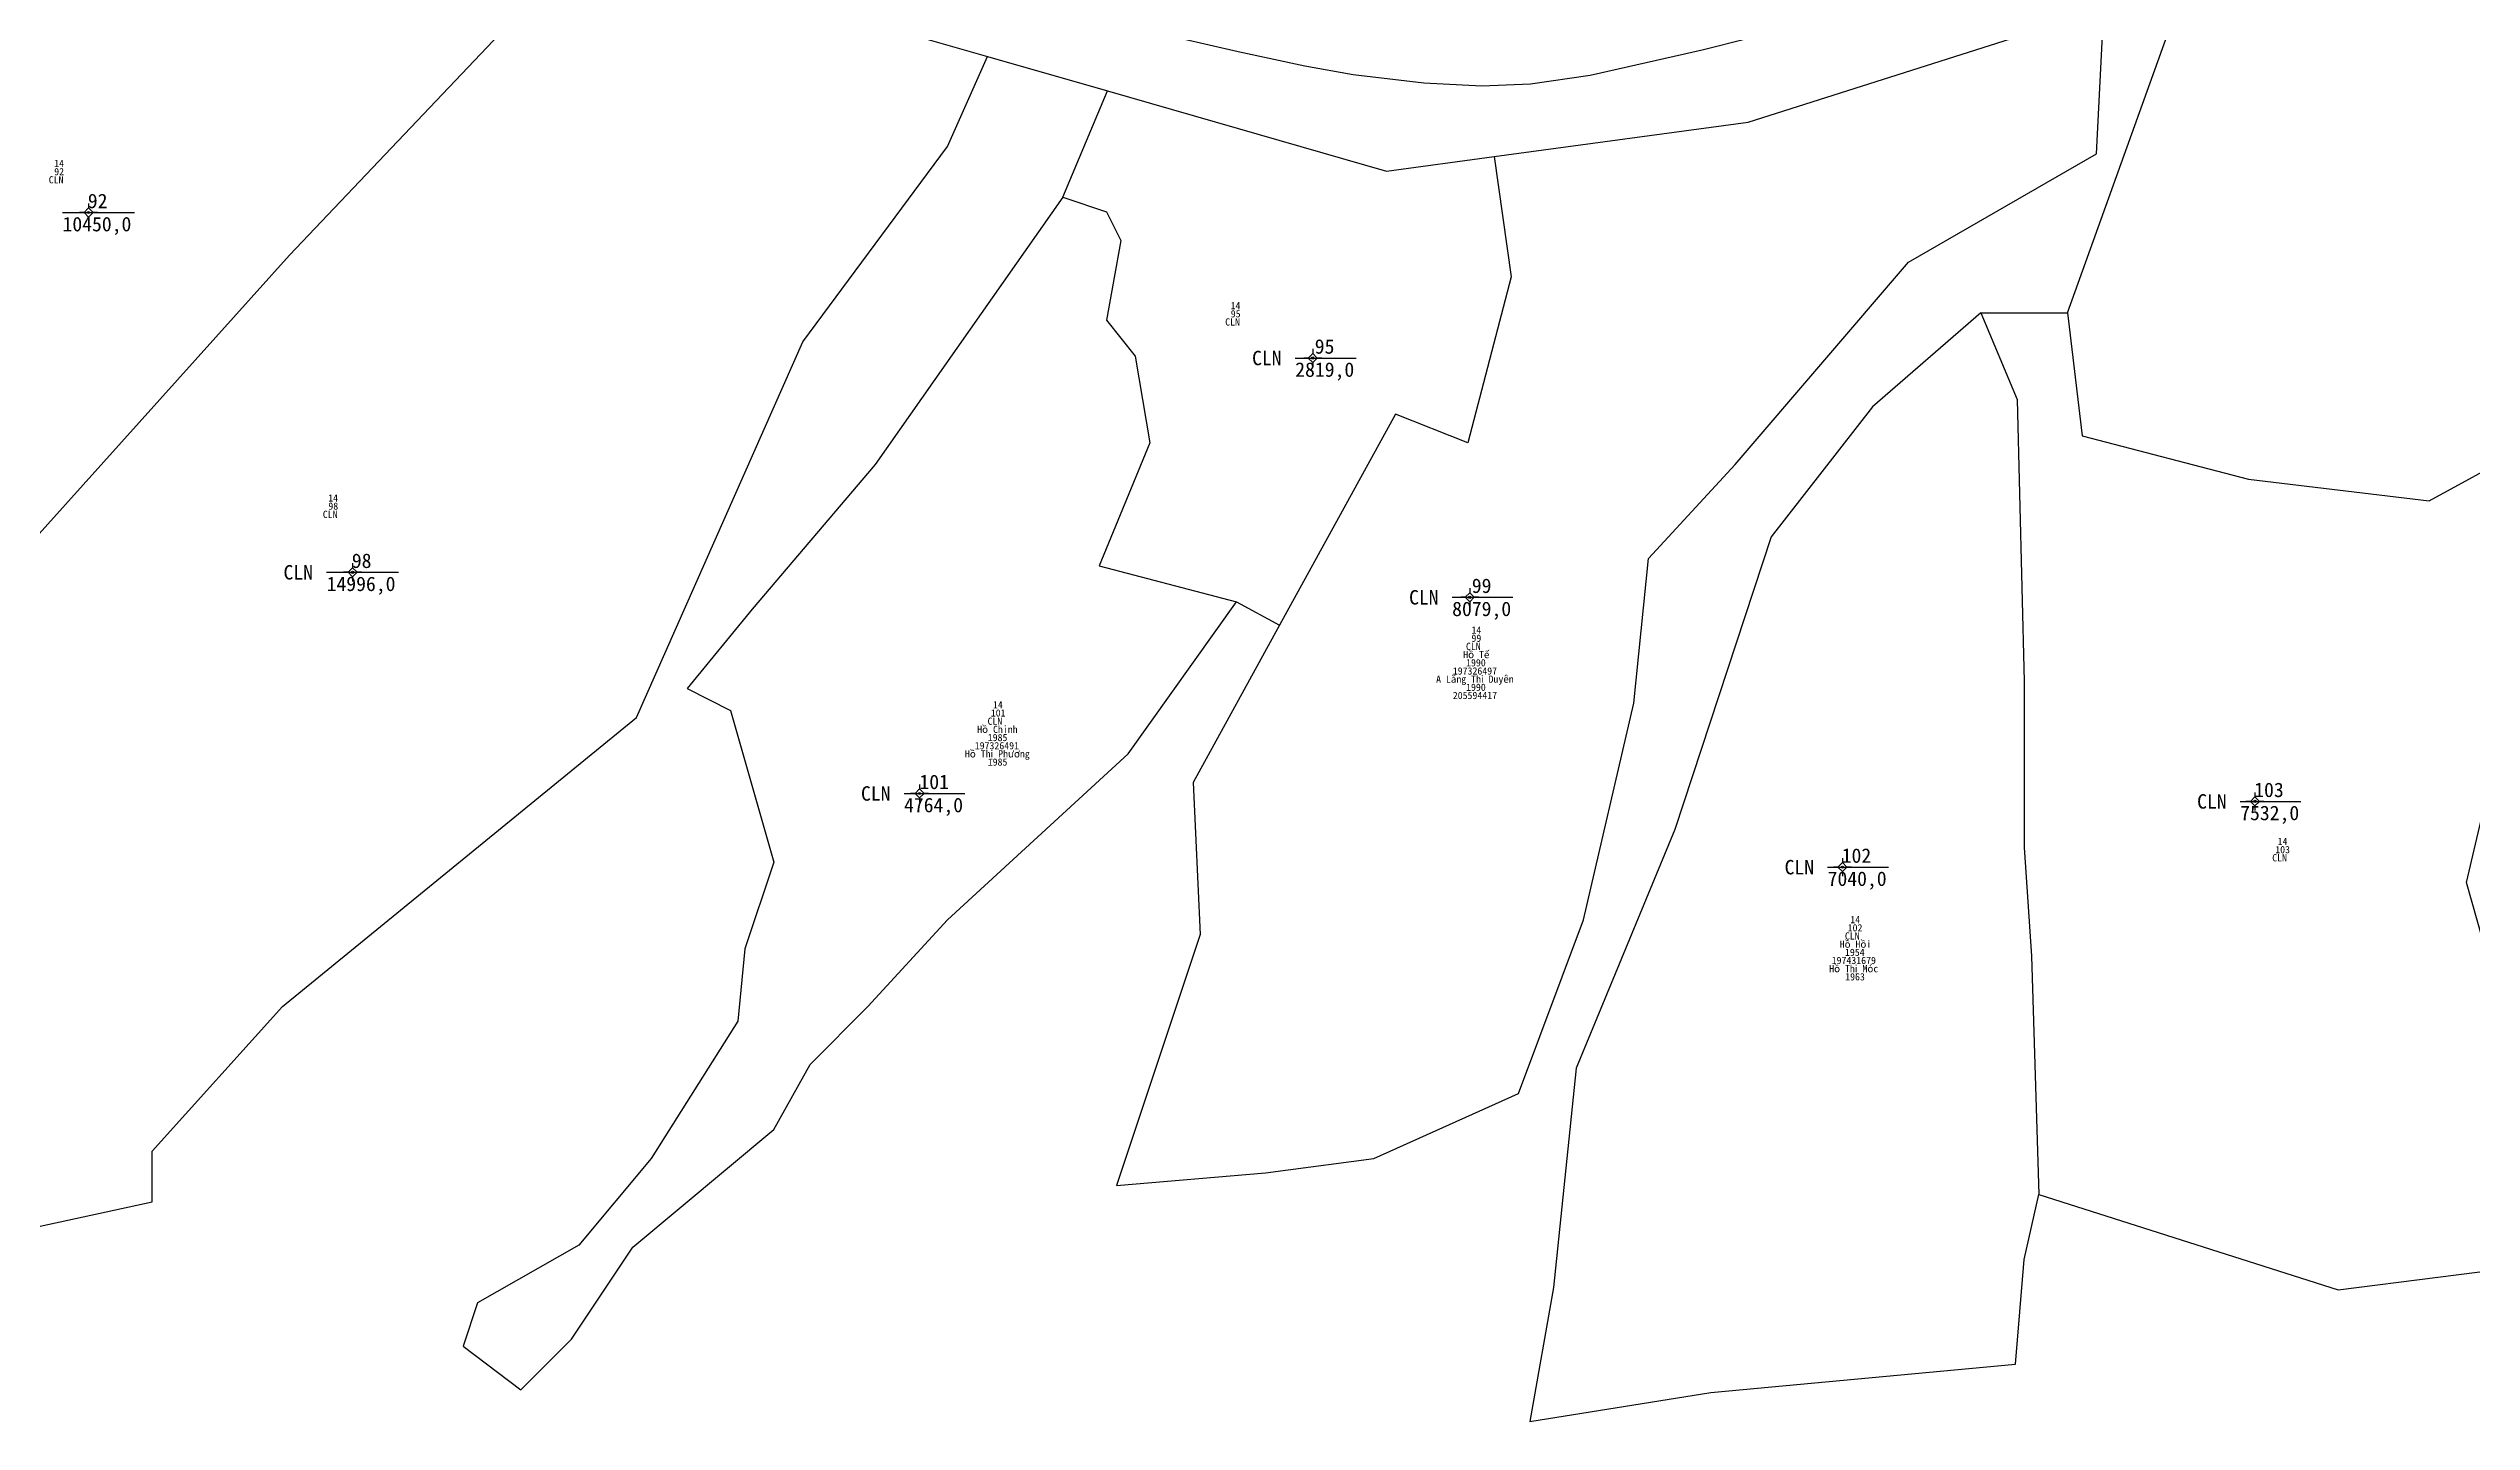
# Model space of a CAD drawing. Extents: x 552725 to 554329, y 1840125 to 1841713.
# Drawn here: x 553314.6 to 553649.9, y 1840192.6 to 1840382.6 of the extents above; entities that cross this region are included whole.
import ezdxf

# ---------------------------------------------------------------- set-up
doc = ezdxf.new("R2010")
doc.units = 0
for name, color, linetype in [('Level 10', 7, 'Continuous'), ('Level 11', 7, 'Continuous'), ('Level 13', 7, 'Continuous'), ('Level 17', 7, 'Continuous'), ('Level 2', 7, 'Continuous'), ('Level 22', 7, 'Continuous'), ('Level 23', 7, 'Continuous'), ('Level 4', 7, 'Continuous')]:
    doc.layers.add(name, color=color, linetype=linetype)

msp = doc.modelspace()

# ---------------------------------------------------------------- linework, layer by layer
at = {"layer": 'Level 10'}
for p, q in [((553594, 1840346), (553610.36, 1840391.59)), ((553455, 1840362), (553461.15, 1840376.7)), ((553582, 1840346), (553594, 1840346)), ((553479, 1840306), (553484.97, 1840302.8))]:
    msp.add_line(p, q, dxfattribs=at)
for points in [[(553268, 1840265), (553348, 1840354), (553385, 1840393), (553395.28, 1840408.77)], [(553484.97, 1840302.8), (553473, 1840281), (553474, 1840260), (553462.42, 1840225.26), (553483, 1840227), (553498, 1840229), (553518, 1840238), (553527, 1840262), (553534, 1840292), (553536, 1840312), (553548, 1840325), (553572, 1840353), (553598, 1840368), (553599.01, 1840388.02)], [(553268, 1840265), (553254, 1840249), (553275.67, 1840211.43), (553329, 1840223), (553329, 1840230), (553347, 1840250), (553396, 1840290), (553419, 1840342), (553439, 1840369), (553444.54, 1840381.47)], [(553514.67, 1840367.63), (553517, 1840351), (553511, 1840328), (553501, 1840332), (553484.97, 1840302.8)], [(553455, 1840362), (553429, 1840325), (553412, 1840305), (553403, 1840294), (553409, 1840291), (553415, 1840270), (553411, 1840258), (553410, 1840248), (553398, 1840229), (553388, 1840217), (553374, 1840209), (553372, 1840203), (553380, 1840197), (553387, 1840204), (553395.48, 1840216.73), (553415, 1840233), (553420, 1840242), (553428, 1840250), (553439, 1840262), (553464, 1840285), (553479, 1840306)], [(553455, 1840362), (553461, 1840360), (553463, 1840356), (553461, 1840345), (553465, 1840340), (553467, 1840328), (553460, 1840311), (553479, 1840306)], [(553582, 1840346), (553567, 1840333), (553553, 1840315), (553539.64, 1840274.5), (553526.01, 1840241.5), (553522.88, 1840211.13), (553519.59, 1840192.59), (553544.63, 1840196.6), (553586.76, 1840200.54), (553588, 1840215), (553590, 1840224)], [(553582, 1840346), (553587, 1840334), (553588, 1840295), (553588, 1840272), (553589, 1840257), (553590, 1840224)], [(553594, 1840346), (553596, 1840329), (553619, 1840323), (553644, 1840320), (553655, 1840326)], [(553590, 1840224), (553631.44, 1840210.8), (553658.99, 1840214.34), (553662.97, 1840218.48), (553649.2, 1840267.18), (553654.71, 1840290.76), (553663, 1840298)]]:
    msp.add_lwpolyline(points, dxfattribs=at)
at = {"layer": 'Level 11'}
for p, q in [((553319.56, 1840359.88), (553318.93, 1840359.88)), ((553320.18, 1840360.51), (553319.56, 1840359.88)), ((553319.56, 1840359.88), (553320.18, 1840359.26)), ((553320.18, 1840361.13), (553320.18, 1840360.51)), ((553320.81, 1840359.88), (553320.18, 1840360.51)), ((553320.18, 1840359.26), (553320.81, 1840359.88)), ((553320.18, 1840359.26), (553320.18, 1840358.63)), ((553321.43, 1840359.88), (553320.81, 1840359.88)), ((553488.93, 1840339.75), (553488.3, 1840339.75)), ((553489.55, 1840340.38), (553488.93, 1840339.75)), ((553488.93, 1840339.75), (553489.55, 1840339.12)), ((553489.55, 1840341), (553489.55, 1840340.38)), ((553490.18, 1840339.75), (553489.55, 1840340.38)), ((553489.55, 1840339.12), (553490.18, 1840339.75)), ((553489.55, 1840339.12), (553489.55, 1840338.5)), ((553490.8, 1840339.75), (553490.18, 1840339.75)), ((553356.08, 1840310.1), (553355.46, 1840310.1)), ((553356.71, 1840310.73), (553356.08, 1840310.1)), ((553356.08, 1840310.1), (553356.71, 1840309.48)), ((553356.71, 1840311.35), (553356.71, 1840310.73)), ((553357.33, 1840310.1), (553356.71, 1840310.73)), ((553356.71, 1840309.48), (553357.33, 1840310.1)), ((553356.71, 1840309.48), (553356.71, 1840308.85)), ((553357.96, 1840310.1), (553357.33, 1840310.1)), ((553510.65, 1840306.64), (553510.02, 1840306.64)), ((553511.27, 1840307.27), (553510.65, 1840306.64)), ((553510.65, 1840306.64), (553511.27, 1840306.02)), ((553511.27, 1840307.89), (553511.27, 1840307.27)), ((553511.9, 1840306.64), (553511.27, 1840307.27)), ((553511.27, 1840306.02), (553511.9, 1840306.64)), ((553511.27, 1840306.02), (553511.27, 1840305.39)), ((553512.52, 1840306.64), (553511.9, 1840306.64)), ((553434.53, 1840279.5), (553433.9, 1840279.5)), ((553435.15, 1840280.12), (553434.53, 1840279.5)), ((553434.53, 1840279.5), (553435.15, 1840278.88)), ((553435.15, 1840280.75), (553435.15, 1840280.12)), ((553435.78, 1840279.5), (553435.15, 1840280.12)), ((553435.15, 1840278.88), (553435.78, 1840279.5)), ((553435.15, 1840278.88), (553435.15, 1840278.25)), ((553436.4, 1840279.5), (553435.78, 1840279.5)), ((553619.91, 1840279.03), (553619.29, 1840278.4)), ((553619.91, 1840279.65), (553619.91, 1840279.03)), ((553620.54, 1840278.4), (553619.91, 1840279.03)), ((553619.29, 1840278.4), (553618.66, 1840278.4)), ((553619.29, 1840278.4), (553619.91, 1840277.78)), ((553619.91, 1840277.78), (553620.54, 1840278.4)), ((553619.91, 1840277.78), (553619.91, 1840277.15)), ((553621.16, 1840278.4), (553620.54, 1840278.4)), ((553562.21, 1840269.3), (553561.59, 1840269.3)), ((553562.84, 1840269.93), (553562.21, 1840269.3)), ((553562.21, 1840269.3), (553562.84, 1840268.68)), ((553562.84, 1840270.55), (553562.84, 1840269.93)), ((553563.46, 1840269.3), (553562.84, 1840269.93)), ((553562.84, 1840268.68), (553563.46, 1840269.3)), ((553562.84, 1840268.68), (553562.84, 1840268.05)), ((553564.09, 1840269.3), (553563.46, 1840269.3))]:
    msp.add_line(p, q, dxfattribs=at)
for centre in [(553320.18, 1840359.88), (553489.55, 1840339.75), (553356.71, 1840310.1), (553511.27, 1840306.64), (553435.15, 1840279.5), (553619.91, 1840278.4), (553562.84, 1840269.3)]:
    msp.add_circle(centre, 0.15, dxfattribs=at)
at = {"layer": 'Level 13'}
for p, q in [((553316.58, 1840359.88), (553326.54, 1840359.88)), ((553487.13, 1840339.75), (553495.54, 1840339.75)), ((553353.12, 1840310.1), (553363.08, 1840310.1)), ((553508.84, 1840306.64), (553517.25, 1840306.64)), ((553433.01, 1840279.5), (553441.42, 1840279.5)), ((553617.87, 1840278.4), (553626.28, 1840278.4)), ((553560.79, 1840269.3), (553569.2, 1840269.3))]:
    msp.add_line(p, q, dxfattribs=at)
at = {"layer": 'Level 22'}
msp.add_lwpolyline([(553471.2, 1840384.03), (553479.23, 1840382.16), (553488.45, 1840380.16), (553495.15, 1840378.98), (553504.91, 1840377.85), (553512.93, 1840377.43), (553519.7, 1840377.67), (553527.94, 1840378.88), (553543.41, 1840382.39), (553555.88, 1840385.54)], dxfattribs=at)
at = {"layer": 'Level 23'}
msp.add_line((553444.54, 1840381.47), (553461.15, 1840376.7), dxfattribs=at)
for points in [[(553395.28, 1840408.77), (553416.13, 1840389.63), (553444.54, 1840381.47)], [(553514.67, 1840367.63), (553549.81, 1840372.38), (553599.01, 1840388.02)], [(553461.15, 1840376.7), (553499.75, 1840365.62), (553514.67, 1840367.63)]]:
    msp.add_lwpolyline(points, dxfattribs=at)

# ---------------------------------------------------------------- texts
at = {"layer": 'Level 13'}
for s, p in [('92', (553320.08, 1840360.48)), ('95', (553489.83, 1840340.35)), ('98', (553356.61, 1840310.7)), ('99', (553511.56, 1840307.24)), ('101', (553435.14, 1840280.1)), ('103', (553619.81, 1840279)), ('102', (553562.74, 1840269.9))]:
    msp.add_text(s, height=2, dxfattribs=at).set_placement(p)
at = {"layer": 'Level 17'}
for s, p in [('92', (553315.43, 1840365.04)), ('14', (553315.42, 1840366.17)), ('CLN', (553314.67, 1840363.91)), ('14', (553478.19, 1840346.51)), ('95', (553478.21, 1840345.37)), ('CLN', (553477.44, 1840344.24)), ('14', (553353.34, 1840319.89)), ('98', (553353.36, 1840318.76)), ('CLN', (553352.59, 1840317.62)), ('14', (553511.51, 1840301.61)), ('Hồ Tế', (553510.37, 1840298.22)), ('CLN', (553510.75, 1840299.35)), ('99', (553511.51, 1840300.48)), ('A Lăng Thị Duyên', (553506.62, 1840294.82)), ('197326497', (553508.93, 1840295.95)), ('1990', (553510.77, 1840297.09)), ('14', (553445.31, 1840291.27)), ('205594417', (553508.93, 1840292.56)), ('1990', (553510.77, 1840293.69)), ('Hồ Chinh', (553443.13, 1840287.87)), ('CLN', (553444.56, 1840289)), ('101', (553445.01, 1840290.14)), ('Hồ Thị Phương', (553441.43, 1840284.48)), ('197326491', (553442.79, 1840285.61)), ('1985', (553444.59, 1840286.74)), ('1985', (553444.59, 1840283.35)), ('103', (553622.72, 1840271.23)), ('14', (553623.05, 1840272.36)), ('CLN', (553622.3, 1840270.1)), ('14', (553563.93, 1840261.55)), ('Hồ Hồi', (553562.46, 1840258.15)), ('CLN', (553563.18, 1840259.28)), ('102', (553563.56, 1840260.41)), ('Hồ Thị Móc ', (553561.01, 1840254.76)), ('197431679', (553561.35, 1840255.89)), ('1954', (553563.19, 1840257.02)), ('1963', (553563.22, 1840253.63))]:
    msp.add_text(s, height=1, dxfattribs=at).set_placement(p)
at = {"layer": 'Level 2'}
for p in [(553481.16, 1840338.75), (553347.15, 1840309.1), (553502.88, 1840305.64), (553427.05, 1840278.5), (553611.91, 1840277.4), (553554.83, 1840268.3)]:
    msp.add_text('CLN', height=2, dxfattribs=at).set_placement(p)
at = {"layer": 'Level 4'}
for s, p in [('10450,0', (553316.58, 1840357.28)), ('2819,0', (553487.13, 1840337.15)), ('14996,0', (553353.12, 1840307.5)), ('8079,0', (553508.84, 1840304.04)), ('4764,0', (553433.01, 1840276.9)), ('7532,0', (553617.87, 1840275.8)), ('7040,0', (553560.79, 1840266.7))]:
    msp.add_text(s, height=2, dxfattribs=at).set_placement(p)

doc.saveas('drawing.dxf')
